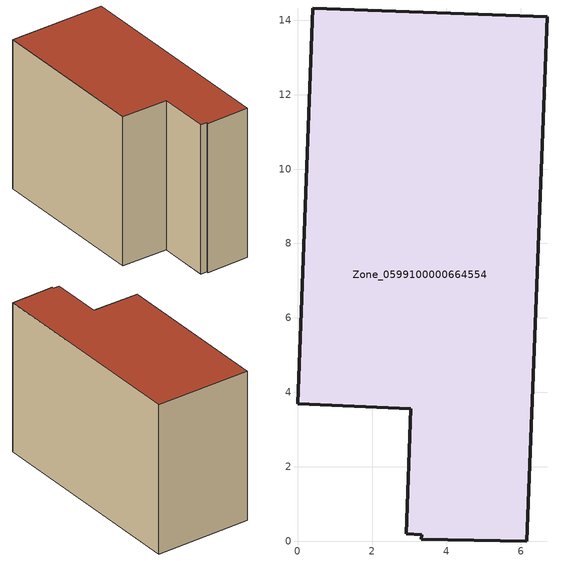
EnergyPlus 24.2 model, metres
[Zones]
Zone_0599100000664554
 floor ground (C_G): 0.41,14.33 6.71,14.1 6.16,0 3.32,0.05 3.33,0.17 2.92,0.19 3.04,3.55 0,3.69 z0
 wall outside (C_F): 6.71,14.1 0.41,14.33 0,3.69 3.04,3.55 2.92,0.19 3.33,0.17 3.32,0.05 6.16,0 6.71,14.1 z0:9.95
 roof outside (C_R): 3.32,0.05 6.16,0 6.71,14.1 0.41,14.33 0,3.69 3.04,3.55 2.92,0.19 3.33,0.17 z9.95
[BUILDING]
Pand.0599100000664554: North Axis=0; Terrain=City; Loads Convergence Tolerance Value=0.04; Temperature Convergence Tolerance Value=0.4; Solar Distribution=FullExterior; Maximum Number of Warmup Days=25; Minimum Number of Warmup Days=1
[Site:Location]
Rotterdam.The.Hague.AP_ZH_NLD Design_Conditions: Latitude=51.96; Longitude=4.45; Time Zone=1; Elevation=-4.5
[SITE:GROUNDTEMPERATURE:BUILDINGSURFACE]
18, 18, 18, 18, 18, 18, 18, 18, 18, 18, 18, 18
[MATERIAL] Thermal Absorptance=0.9; Solar Absorptance=0.7; Visible Absorptance=0.7
Name | Roughness | Thickness | Conductivity | Density | Specific Heat
G.TI.1946 | MediumSmooth | 0.15 | 1 | 540 | 1210
F.TI.1946 | Rough | 0.3 | 0.857143 | 1920 | 840
R.TI.1946 | MediumRough | 0.2 | 0.1 | 1500 | 1000
[CONSTRUCTION]
C_G: G.TI.1946
C_F: F.TI.1946
C_R: R.TI.1946
[ZONE]
Zone_0599100000664554: Type=1; Multiplier=1; Ceiling Height=Autocalculate; Volume=Autocalculate; Floor Area=autocalculate; Part of Total Floor Area=Yes
[ZONEINFILTRATION:DESIGNFLOWRATE]
Infil_Zone_0599100000664554: Zone or ZoneList or Space or SpaceList=Zone_0599100000664554; Schedule=AlwaysOn; Design Flow Rate Calculation Method=Flow/Area; Flow Rate per Floor Area=0.003; Constant Term Coefficient=1; Temperature Term Coefficient=0; Velocity Term Coefficient=0; Velocity Squared Term Coefficient=0
[HVACTEMPLATE:ZONE:IDEALLOADSAIRSYSTEM]
Zone_0599100000664554: Maximum Heating Supply Air Temperature=50; Minimum Cooling Supply Air Temperature=13; Maximum Heating Supply Air Humidity Ratio=0.0156; Minimum Cooling Supply Air Humidity Ratio=0.0077; Heating Limit=NoLimit; Cooling Limit=NoLimit; Dehumidification Control Type=ConstantSensibleHeatRatio; Cooling Sensible Heat Ratio=0.7; Dehumidification Setpoint=60; Humidification Control Type=None; Humidification Setpoint=30; Outdoor Air Method=None; Outdoor Air Flow Rate per Person=0.00944; Outdoor Air Flow Rate per Zone Floor Area=0; Outdoor Air Flow Rate per Zone=0; Demand Controlled Ventilation Type=None; Outdoor Air Economizer Type=NoEconomizer; Heat Recovery Type=None; Sensible Heat Recovery Effectiveness=0.7; Latent Heat Recovery Effectiveness=0.65
[ZONECONTROL:THERMOSTAT]
ThermostatControl_Zone_0599100000664554: Zone or ZoneList=Zone_0599100000664554; Control Type Schedule=DualSetpointControlType; Control 1=Thermostat_Zone_0599100000664554; Temperature Difference Between Cutout And Setpoint=0
[THERMOSTATSETPOINT:DUALSETPOINT]
Thermostat_Zone_0599100000664554: Heating Setpoint Temperature Schedule=HeatingSetpoint_Zone_0599100000664554; Cooling Setpoint Temperature Schedule=CoolingSetpoint_Zone_0599100000664554
[SCHEDULE:COMPACT]
HeatingSetpoint_Zone_0599100000664554: Through: 12/31, For: AllDays, Until: 24:00, 21
CoolingSetpoint_Zone_0599100000664554: Through: 12/31, For: AllDays, Until: 24:00, 24
DualSetpointControlType: Through: 12/31, For: AllDays, Until: 24:00, 4
AlwaysOn: Through: 12/31, For: AllDays, Until: 24:00, 1
